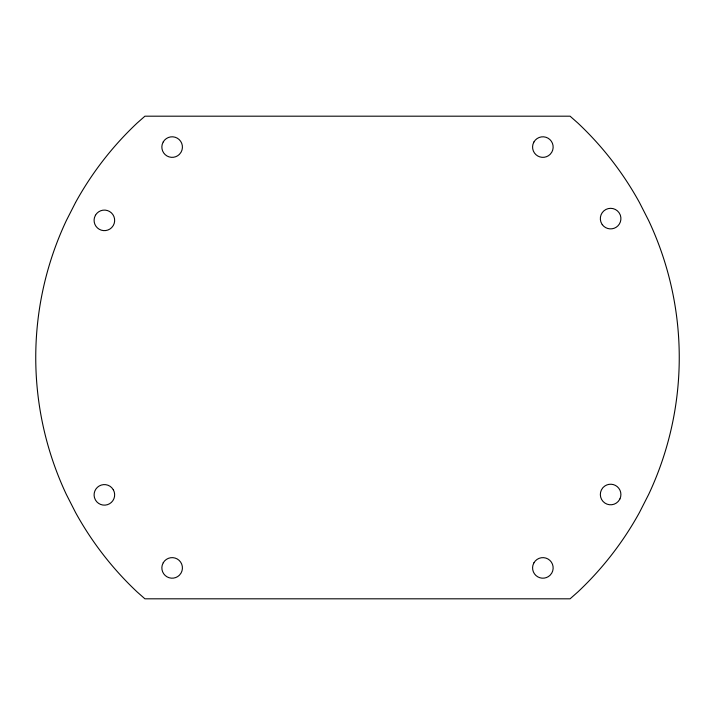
<?xml version="1.0" encoding="UTF-8"?>
<svg xmlns="http://www.w3.org/2000/svg" width="715" height="715" viewBox="0 0 715 715"><rect width="100%" height="100%" fill="white"/><g stroke="black" fill="none" stroke-linecap="round" stroke-linejoin="round"><path stroke-width="1.07" d="M95.461 215.224L94.434 217.709A10.296 10.296 0 0 0 111.647 227.647L113.283 225.52A10.296 10.296 0 0 0 109.52 211.461A10.296 10.296 0 0 0 95.461 215.224M163.226 141.936L162.198 144.412A10.296 10.296 0 0 0 179.411 154.36L181.047 152.224A10.296 10.296 0 0 0 177.284 138.165A10.296 10.296 0 0 0 163.226 141.936M163.226 562.776L162.198 565.261A10.296 10.296 0 0 0 179.411 575.2L181.047 573.064A10.296 10.296 0 0 0 177.284 559.005A10.296 10.296 0 0 0 163.226 562.776M533.953 141.936L532.925 144.412A10.296 10.296 0 0 0 550.139 154.36L551.774 152.224A10.296 10.296 0 0 0 548.012 138.165A10.296 10.296 0 0 0 533.953 141.936M533.953 562.776L532.925 565.261A10.296 10.296 0 0 0 550.139 575.2L551.774 573.064A10.296 10.296 0 0 0 548.012 559.005A10.296 10.296 0 0 0 533.953 562.776M75.549 202.497L66.37 220.506A321.75 321.75 0 0 0 66.37 494.494L75.549 512.503A321.75 321.75 0 0 0 137.244 592.047L144.922 598.812L570.078 598.812L577.756 592.047A321.75 321.75 0 0 0 639.451 512.503L648.63 494.494A321.75 321.75 0 0 0 648.63 220.506L639.451 202.497A321.75 321.75 0 0 0 577.756 122.953L570.078 116.188L144.922 116.188L137.244 122.953A321.75 321.75 0 0 0 75.549 202.497M619.941 498.882L619.646 499.463A10.296 10.296 0 0 1 604.845 503.02A10.296 10.296 0 0 1 602.7 487.943L603.12 487.46A10.296 10.296 0 0 1 619.941 498.882M113.283 489.712L111.647 487.585A10.296 10.296 0 0 0 94.434 497.524L95.461 500.008A10.296 10.296 0 0 0 109.52 503.771A10.296 10.296 0 0 0 113.283 489.712M602.298 224.662L601.932 224.126A10.296 10.296 0 0 1 605.954 209.441A10.296 10.296 0 0 1 620.2 214.822L620.414 215.429A10.296 10.296 0 0 1 602.298 224.662"/></g></svg>
